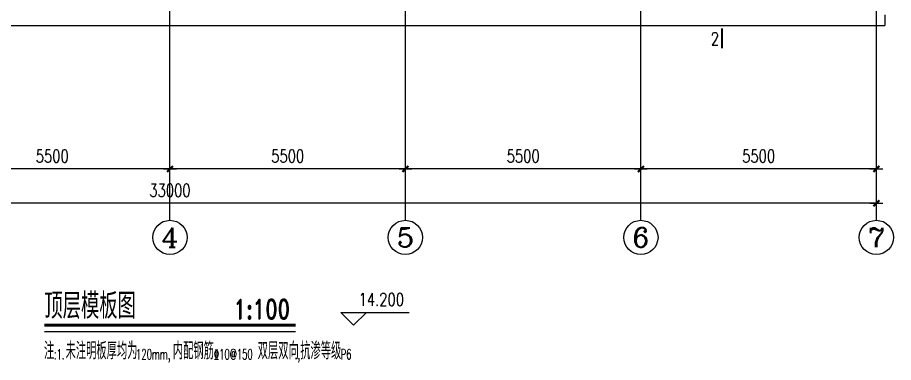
# Model space of a CAD drawing. Extents: x 1427168 to 1936200, y 1176778 to 1377202.
# Drawn here: x 1885755 to 1906215, y 1208884 to 1216944 of the extents above; entities that cross this region are included whole.
import ezdxf
from ezdxf.enums import TextEntityAlignment as Align

# ---------------------------------------------------------------- set-up
doc = ezdxf.new("R2010")
doc.units = 0
doc.header["$LTSCALE"] = 1000
doc.header["$MEASUREMENT"] = 0
doc.linetypes.add('CENTER', pattern=[2, 1.25, -0.25, 0.25, -0.25])
doc.linetypes.add('DOTE', pattern=[2.42, 2, -0.2, 0.02, -0.2])
doc.layers.get('0').update_dxf_attribs({"linetype": 'CONTINUOUS'})
doc.layers.get('DEFPOINTS').update_dxf_attribs({"linetype": 'CONTINUOUS'})
for name, color, linetype in [('3', 4, 'CONTINUOUS'), ('AXIS', 3, 'CONTINUOUS'), ('AXIS_TEXT', 7, 'CONTINUOUS'), ('DOTE', 1, 'DOTE'), ('PUB_DIM', 3, 'CONTINUOUS'), ('PUB_TEXT', 7, 'CONTINUOUS')]:
    doc.layers.add(name, color=color, linetype=linetype)
doc.styles.add('_HZTXT', font='txt.shx', dxfattribs={"width": 0.75, "bigfont": 'HZTXT.shx'})
doc.styles.add('_ROMAND', font='ROMAND.shx', dxfattribs={"width": 0.75})
doc.styles.add('_STTCH', font='txt.shx', dxfattribs={"width": 0.75, "bigfont": 'STTCH.shx'})
doc.styles.add('_TXT', font='TXT.shx', dxfattribs={"width": 0.75})
doc.styles.add('_TXT1', font='TXT1.shx', dxfattribs={"width": 0.6})
doc.styles.add('COMPLEX', font='COMPLEX')
doc.styles.add('DIM_FONT', font='SIMPLEX.shx', dxfattribs={"width": 0.75})
doc.dimstyles.new('AXIS', dxfattribs={"dimtxt": 300, "dimasz": 1, "dimexe": 250, "dimexo": 300, "dimgap": 150, "dimtad": 1, "dimdec": 0, "dimzin": 0, "dimtxsty": 'DIM_FONT', "dimblk": '_DIMX', "dimcen": 0.09, "dimse1": 1, "dimse2": 1, "dimclrt": 7, "dimazin": 3, "dimtfac": 1, "dimtdec": 0, "dimtix": 1, "dimtmove": 0, "dimatfit": 3, "dimtolj": 1, "dimtzin": 0})

# ---------------------------------------------------------------- blocks, each defined once
blk = doc.blocks.new('_DIMX')
blk.add_line((-150, 0), (150, 0))
at = {"const_width": 50}
blk.add_lwpolyline([(-70, -70), (70, 70)], dxfattribs=at)
blk = doc.blocks.new('*D143')
at = {"layer": 'AXIS', "color": 0}
blk.add_line((1889314, 1213406), (1883816, 1213406), dxfattribs=at)
at = {"layer": 'DEFPOINTS', "color": 0}
for p in [(1883815, 1216206), (1889315, 1216206), (1883815, 1213406)]:
    blk.add_point(p, dxfattribs=at)
at = {"layer": 'AXIS', "color": 0, "rotation": 180}
blk.add_blockref('_DIMX', (1883815, 1213406), dxfattribs=at)
at = {"layer": 'AXIS', "color": 0}
blk.add_blockref('_DIMX', (1889315, 1213406), dxfattribs=at)
at = {"layer": 'AXIS', "color": 7, "insert": (1886565, 1213706), "char_height": 300, "attachment_point": 5, "style": 'DIM_FONT'}
blk.add_mtext('\\A1;5500', dxfattribs=at)
blk = doc.blocks.new('*D145')
at = {"layer": 'AXIS', "color": 0}
blk.add_line((1905814, 1212606), (1872816, 1212606), dxfattribs=at)
at = {"layer": 'DEFPOINTS', "color": 0}
for p in [(1872815, 1216206), (1905815, 1216206), (1872815, 1212606)]:
    blk.add_point(p, dxfattribs=at)
at = {"layer": 'AXIS', "color": 0, "rotation": 180}
blk.add_blockref('_DIMX', (1872815, 1212606), dxfattribs=at)
at = {"layer": 'AXIS', "color": 0}
blk.add_blockref('_DIMX', (1905815, 1212606), dxfattribs=at)
at = {"layer": 'AXIS', "color": 7, "insert": (1889315, 1212906), "char_height": 300, "attachment_point": 5, "style": 'DIM_FONT'}
blk.add_mtext('\\A1;33000', dxfattribs=at)
blk = doc.blocks.new('_AXISO')
blk.add_circle((0, 0), 0.5)
at = {"layer": 'AXIS_TEXT', "style": 'COMPLEX', "width": 1.041667}
blk.add_attdef('A', text='', height=0.56, dxfattribs=at).set_placement((-0.25, -0.28), (0.25, -0.28), align=Align.FIT)
blk = doc.blocks.new('*D155')
at = {"layer": 'AXIS', "color": 0}
blk.add_line((1900314, 1213406), (1894816, 1213406), dxfattribs=at)
at = {"layer": 'DEFPOINTS', "color": 0}
for p in [(1894815, 1216206), (1900315, 1216206), (1894815, 1213406)]:
    blk.add_point(p, dxfattribs=at)
at = {"layer": 'AXIS', "color": 0, "rotation": 180}
blk.add_blockref('_DIMX', (1894815, 1213406), dxfattribs=at)
at = {"layer": 'AXIS', "color": 0}
blk.add_blockref('_DIMX', (1900315, 1213406), dxfattribs=at)
at = {"layer": 'AXIS', "color": 7, "insert": (1897565, 1213706), "char_height": 300, "attachment_point": 5, "style": 'DIM_FONT'}
blk.add_mtext('\\A1;5500', dxfattribs=at)
blk = doc.blocks.new('*D153')
at = {"layer": 'AXIS', "color": 0}
blk.add_line((1905814, 1213406), (1900316, 1213406), dxfattribs=at)
at = {"layer": 'DEFPOINTS', "color": 0}
for p in [(1900315, 1216206), (1905815, 1216206), (1900315, 1213406)]:
    blk.add_point(p, dxfattribs=at)
at = {"layer": 'AXIS', "color": 0, "rotation": 180}
blk.add_blockref('_DIMX', (1900315, 1213406), dxfattribs=at)
at = {"layer": 'AXIS', "color": 0}
blk.add_blockref('_DIMX', (1905815, 1213406), dxfattribs=at)
at = {"layer": 'AXIS', "color": 7, "insert": (1903065, 1213706), "char_height": 300, "attachment_point": 5, "style": 'DIM_FONT'}
blk.add_mtext('\\A1;5500', dxfattribs=at)
blk = doc.blocks.new('*D154')
at = {"layer": 'AXIS', "color": 0}
blk.add_line((1894814, 1213406), (1889316, 1213406), dxfattribs=at)
at = {"layer": 'DEFPOINTS', "color": 0}
for p in [(1889315, 1216206), (1894815, 1216206), (1889315, 1213406)]:
    blk.add_point(p, dxfattribs=at)
at = {"layer": 'AXIS', "color": 0, "rotation": 180}
blk.add_blockref('_DIMX', (1889315, 1213406), dxfattribs=at)
at = {"layer": 'AXIS', "color": 0}
blk.add_blockref('_DIMX', (1894815, 1213406), dxfattribs=at)
at = {"layer": 'AXIS', "color": 7, "insert": (1892065, 1213706), "char_height": 300, "attachment_point": 5, "style": 'DIM_FONT'}
blk.add_mtext('\\A1;5500', dxfattribs=at)

msp = doc.modelspace()

# ---------------------------------------------------------------- linework, layer by layer
msp.add_line((1872364.5, 1216756), (1906014.5, 1216756))
at = {"layer": '3'}
msp.add_line((1906014.5, 1217006), (1906014.5, 1216756), dxfattribs=at)
at = {"layer": 'AXIS'}
for p, q in [((1889314.5, 1212206), (1889314.5, 1216206)), ((1894814.5, 1212206), (1894814.5, 1216206)), ((1900314.5, 1212206), (1900314.5, 1216206)), ((1905814.5, 1212206), (1905814.5, 1216206))]:
    msp.add_line(p, q, dxfattribs=at)
at = {"layer": 'DOTE', "linetype": 'CENTER'}
for p, q in [((1889314.5, 1216206), (1889314.5, 1229206)), ((1894814.5, 1216206), (1894814.5, 1229206)), ((1900314.5, 1216206), (1900314.5, 1229206)), ((1905814.5, 1216206), (1905814.5, 1229206))]:
    msp.add_line(p, q, dxfattribs=at)
at = {"layer": 'PUB_DIM'}
for p, q in [((1893602.7, 1209756), (1893302.7, 1210056)), ((1893302.7, 1210056), (1893902.7, 1210056)), ((1893602.7, 1210056), (1894901.3, 1210056)), ((1893902.7, 1210056), (1893602.7, 1209756))]:
    msp.add_line(p, q, dxfattribs=at)
at = {"layer": 'PUB_DIM', "const_width": 50}
msp.add_lwpolyline([(1902209.8, 1216695.5), (1902209.8, 1216227.4)], dxfattribs=at)
at = {"layer": 'PUB_TEXT', "const_width": 70}
msp.add_lwpolyline([(1886381, 1209756), (1892248.1, 1209756)], dxfattribs=at)
at = {"layer": 'PUB_TEXT'}
msp.add_lwpolyline([(1886381, 1209606), (1892248.1, 1209606)], dxfattribs=at)

# ---------------------------------------------------------------- block references
at = {"layer": 'AXIS'}
ref = msp.add_blockref('_AXISO', (1889314.5, 1211806), dxfattribs=dict(at, xscale=800, yscale=800, zscale=800))
ref.add_attrib('A', '4', dxfattribs={"layer": 'AXIS_TEXT', "height": 448, "style": 'COMPLEX', "width": 1.171875}).set_placement((1889114.5, 1211582), (1889514.5, 1211582), align=Align.FIT)
ref = msp.add_blockref('_AXISO', (1894814.5, 1211806), dxfattribs=dict(at, xscale=800, yscale=800, zscale=800))
ref.add_attrib('A', '5', dxfattribs={"layer": 'AXIS_TEXT', "height": 448, "style": 'COMPLEX', "width": 1.339286}).set_placement((1894614.5, 1211582), (1895014.5, 1211582), align=Align.FIT)
ref = msp.add_blockref('_AXISO', (1900314.5, 1211806), dxfattribs=dict(at, xscale=800, yscale=800, zscale=800))
ref.add_attrib('A', '6', dxfattribs={"layer": 'AXIS_TEXT', "height": 448, "style": 'COMPLEX', "width": 1.339286}).set_placement((1900114.5, 1211582), (1900514.5, 1211582), align=Align.FIT)
ref = msp.add_blockref('_AXISO', (1905814.5, 1211806), dxfattribs=dict(at, xscale=800, yscale=800, zscale=800))
ref.add_attrib('A', '7', dxfattribs={"layer": 'AXIS_TEXT', "height": 448, "style": 'COMPLEX', "width": 1.339286}).set_placement((1905614.5, 1211582), (1906014.5, 1211582), align=Align.FIT)

# ---------------------------------------------------------------- texts
at = {"layer": 'PUB_DIM', "style": '_TXT', "width": 0.75}
msp.add_text('2', height=300, dxfattribs=at).set_placement((1901947, 1216297.1))
at = {"layer": 'PUB_DIM', "style": 'DIM_FONT', "width": 0.75}
msp.add_text('14.200', height=300, dxfattribs=at).set_placement((1894252, 1210356), align=Align.MIDDLE)
at = {"layer": 'PUB_TEXT'}
for s, height, style, width, p in [('顶层模板图', 600, '_STTCH', 0.75, (1886381, 1209906)), ('1:100', 450, '_ROMAND', 0.75, (1890802.7, 1209906)), ('注', 400, '_HZTXT', 0.6, (1886372.8, 1208957.5)), ('未注明板厚均为', 400, '_HZTXT', 0.6, (1886876.8, 1208957.5)), ('内配钢筋', 400, '_HZTXT', 0.6, (1889380.7, 1208957.5)), ('双层双向', 400, '_HZTXT', 0.6, (1891365.1, 1208957.5)), ('抗渗等级', 400, '_HZTXT', 0.6, (1892356.9, 1208957.5)), (':1.', 240, '_TXT1', 0.6, (1886606.7, 1208957.5)), ('120mm,', 240, '_TXT1', 0.6, (1888523.7, 1208957.5)), ('%%13210@150', 240, '_TXT1', 0.6, (1890340.8, 1208957.5)), ('P6', 240, '_TXT1', 0.6, (1893301.4, 1208957.5)), (',', 240, '_TXT1', 0.6, (1892292.6, 1208957.5))]:
    msp.add_text(s, height=height, dxfattribs=dict(at, style=style, width=width)).set_placement(p)

# ---------------------------------------------------------------- dimensions: what is measured, and where the dimension line sits
at = {"layer": 'AXIS'}
for p2, distance, picture, middle in [((1872814.5, 1216206), 3600, '*D145', (1889314.5, 1212906)), ((1900314.5, 1216206), 2800, '*D153', (1903064.5, 1213706))]:
    dim = msp.add_aligned_dim(p1=(1905814.5, 1216206), p2=p2, distance=distance, dimstyle='AXIS', dxfattribs=at)
    dim.commit()
    dim.dimension.update_dxf_attribs({"geometry": picture, "text_midpoint": middle})
for base, p1, p2, picture, middle in [((1883814.5, 1213406), (1889314.5, 1216206), (1883814.5, 1216206), '*D143', (1886564.5, 1213706)), ((1889314.5, 1213406), (1894814.5, 1216206), (1889314.5, 1216206), '*D154', (1892064.5, 1213706)), ((1894814.5, 1213406), (1900314.5, 1216206), (1894814.5, 1216206), '*D155', (1897564.5, 1213706))]:
    dim = msp.add_linear_dim(base=base, p1=p1, p2=p2, dimstyle='AXIS', dxfattribs=at)
    dim.commit()
    dim.dimension.update_dxf_attribs({"geometry": picture, "text_midpoint": middle})

doc.saveas('drawing.dxf')
